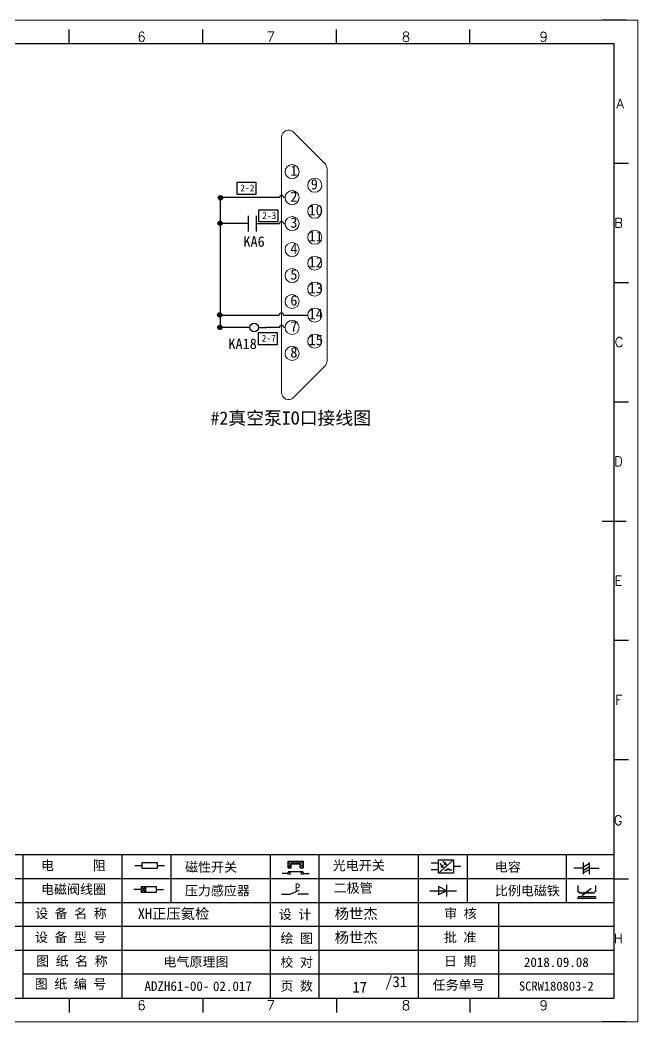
# Model space of a CAD drawing. Header units: millimetres. Extents: x 15130 to 37766, y 5931 to 11073.
# Drawn here: x 23516.4 to 23659.2, y 9420.4 to 9652 of the extents above; entities that cross this region are included whole.
import ezdxf
from ezdxf.enums import TextEntityAlignment as Align

# ---------------------------------------------------------------- set-up
doc = ezdxf.new("R2010")
doc.units = ezdxf.units.MM
doc.layers.add('AE_BOR', color=1, linetype='Continuous')
doc.styles.get("Standard").update_dxf_attribs({"font": ''})
doc.styles.add('WD', font='romans.shx', dxfattribs={"bigfont": 'gbcbig.shx'})
doc.styles.add('样式 2', font='')
doc.styles.add('汉字', font='')
doc.styles.get('Standard').set_extended_font_data('SimSun')
doc.styles.get('样式 2').set_extended_font_data('NSimSun')
doc.styles.get('汉字').set_extended_font_data('新宋体')

# ---------------------------------------------------------------- blocks, each defined once
blk = doc.blocks.new('磁性开关')
at = {"linetype": 'ByBlock'}
h = blk.add_hatch(dxfattribs=at)
h.set_pattern_fill('ANSI31', color=256, scale=0.1, style=0)
h.paths.add_polyline_path([(-1910.88, -776.69), (-1910.88, -775.29), (-1907.69, -775.29), (-1907.69, -776.69), (-1908.31, -776.69), (-1908.31, -775.79), (-1910.25, -775.79), (-1910.25, -776.69)])
for p, q in [((-1910.88, -776.69), (-1910.88, -775.29)), ((-1910.88, -775.29), (-1907.69, -775.29)), ((-1910.88, -776.69), (-1910.25, -776.69)), ((-1910.25, -776.69), (-1910.25, -775.79)), ((-1910.25, -775.79), (-1908.31, -775.79)), ((-1908.31, -776.69), (-1908.31, -775.79)), ((-1908.31, -776.69), (-1907.69, -776.69)), ((-1907.69, -775.29), (-1907.69, -776.69)), ((-1910.91, -777.81), (-1912.09, -777.81)), ((-1910.88, -777.39), (-1907.69, -777.39)), ((-1907.66, -777.81), (-1906.48, -777.81))]:
    blk.add_line(p, q, dxfattribs=at)
for centre in [(-1910.68, -777.81), (-1907.88, -777.81)]:
    blk.add_circle(centre, 0.225, dxfattribs=at)
blk = doc.blocks.new('光电开关')
at = {"linetype": 'ByBlock'}
h = blk.add_hatch(dxfattribs=at)
h.set_pattern_fill('ANSI31', color=256, scale=0.01, style=0)
h.set_pattern_definition([(45, (0.172267, 0), (-0.0224506403, 0.0224506403), [])])
h.paths.add_polyline_path([(-1882.44, -776.34), (-1882.5, -775.91), (-1882.68, -776.07)])
h.paths.add_polyline_path([(-1882.86, -776.23), (-1882.44, -776.34), (-1882.68, -776.07)])
h.paths.add_polyline_path([(-1883.05, -776.88), (-1883.11, -776.45), (-1883.29, -776.61)])
h.paths.add_polyline_path([(-1883.47, -776.77), (-1883.05, -776.88), (-1883.29, -776.61)])
for p, q in [((-1884.01, -775.96), (-1885.56, -775.96)), ((-1880.91, -775.3), (-1884.01, -778.05)), ((-1883.75, -776.09), (-1883.05, -776.88)), ((-1883.11, -776.45), (-1883.47, -776.77)), ((-1883.05, -776.88), (-1883.47, -776.77)), ((-1883.14, -775.55), (-1882.44, -776.34)), ((-1883.05, -776.88), (-1883.11, -776.45)), ((-1882.5, -775.91), (-1882.86, -776.23)), ((-1882.44, -776.34), (-1882.86, -776.23)), ((-1882.44, -776.34), (-1882.5, -775.91)), ((-1879.37, -776.67), (-1880.91, -776.67)), ((-1884.01, -777.39), (-1885.56, -777.39)), ((-1882.78, -777.47), (-1882.23, -777.47)), ((-1882.23, -777.47), (-1882.23, -777.14)), ((-1882.23, -777.14), (-1881.78, -777.14)), ((-1881.78, -777.47), (-1881.78, -777.14)), ((-1881.23, -777.47), (-1881.78, -777.47))]:
    blk.add_line(p, q, dxfattribs=at)
blk.add_lwpolyline([(-1884.01, -775.3), (-1880.91, -775.3), (-1880.91, -778.05), (-1884.01, -778.05)], close=True, dxfattribs=at)
blk = doc.blocks.new('电磁阀线圈')
at = {"linetype": 'ByBlock'}
for p, q in [((-1854.61, -796.54), (-1856.17, -796.54)), ((-1854.61, -795.92), (-1853.75, -797.16)), ((-1853.75, -795.92), (-1854.61, -797.16)), ((-1853.75, -795.92), (-1853.75, -797.16)), ((-1851.53, -796.54), (-1849.97, -796.54))]:
    blk.add_line(p, q, dxfattribs=at)
blk.add_lwpolyline([(-1854.61, -795.92), (-1851.53, -795.92), (-1851.53, -797.16), (-1854.61, -797.16)], close=True, dxfattribs=at)
blk = doc.blocks.new('压力感应器')
at = {"linetype": 'ByBlock'}
for p, q in [((-1815.59, -777.73), (-1813.71, -776.93)), ((-1817.44, -777.73), (-1815.59, -777.73)), ((-1811.78, -777.73), (-1814.05, -777.73))]:
    blk.add_line(p, q, dxfattribs=at)
at = {"linetype": 'ByBlock', "insert": (-1814.65, -775.48), "char_height": 1.68, "width": 1.2242, "attachment_point": 1}
blk.add_mtext('{\\fNSimSun|b0|i0|c134|p49;P}', dxfattribs=at)
blk = doc.blocks.new('二极管')
at = {"linetype": 'ByBlock'}
for p, q in [((-1787.52, -776.77), (-1781.92, -776.77)), ((-1783.97, -776.77), (-1785.69, -775.9)), ((-1785.69, -775.9), (-1785.69, -777.65)), ((-1783.97, -776.77), (-1785.69, -777.65)), ((-1783.97, -777.99), (-1783.97, -775.56))]:
    blk.add_line(p, q, dxfattribs=at)
blk = doc.blocks.new('电容')
at = {"linetype": 'ByBlock'}
for p, q in [((-1756.08, -782.99), (-1756.08, -780.56)), ((-1754.86, -780.79), (-1756.08, -781.55)), ((-1754.86, -782.99), (-1754.86, -780.56)), ((-1756.08, -781.77), (-1758.13, -781.77)), ((-1754.86, -781.44), (-1756.08, -782.2)), ((-1754.86, -781.99), (-1756.08, -782.75)), ((-1754.86, -781.77), (-1752.81, -781.77))]:
    blk.add_line(p, q, dxfattribs=at)
blk = doc.blocks.new('比例电磁阀')
at = {"linetype": 'ByBlock'}
for p, q in [((-1757.26, -775.38), (-1757.26, -776.71)), ((-1757.26, -776.71), (-1757.05, -776.71)), ((-1754.5, -775.98), (-1756.35, -777.44)), ((-1753.58, -776.71), (-1753.8, -776.71)), ((-1753.58, -775.38), (-1753.58, -776.71)), ((-1753.6, -777.73), (-1757.25, -777.73)), ((-1757.25, -778.13), (-1757.25, -777.73)), ((-1753.6, -778.13), (-1757.25, -778.13)), ((-1756.35, -777.44), (-1756.25, -777.25)), ((-1756.35, -777.44), (-1756.15, -777.38)), ((-1756.15, -777.38), (-1756.25, -777.25)), ((-1753.6, -777.73), (-1753.6, -778.13))]:
    blk.add_line(p, q, dxfattribs=at)
for centre in [(-1756.78, -776.71), (-1756.24, -776.71), (-1755.7, -776.71), (-1755.15, -776.71), (-1754.61, -776.71), (-1754.07, -776.71)]:
    blk.add_arc(centre, 0.271, 180, 0, dxfattribs=at)
blk = doc.blocks.new('电阻')
at = {"linetype": 'ByBlock'}
for p, q in [((-3.09, 0), (-1.57, 0)), ((1.57, 0), (3.09, 0))]:
    blk.add_line(p, q, dxfattribs=at)
blk.add_lwpolyline([(-1.57, 0.63), (1.57, 0.63), (1.57, -0.63), (-1.57, -0.63)], close=True, dxfattribs=at)
blk = doc.blocks.new('电控横A4')
for p, q in [((292, -5), (5, -5)), ((292, -205), (292, -5)), ((10.03, -205), (289.53, -205)), ((130.8, -205), (190.75, -205)), ((190.75, -205), (259.54, -205))]:
    blk.add_line(p, q)
at = {"linetype": 'ByBlock'}
for p, q in [((292, -175), (5, -175)), ((292, -180), (5, -180)), ((292, -185), (5, -185)), ((292, -190), (5, -190)), ((292, -195), (5, -195)), ((292, -200), (168.03, -200))]:
    blk.add_line(p, q, dxfattribs=at)
at = {"color": 0, "lineweight": -2}
for p, q in [((168.03, -175), (168.03, -204.92)), ((188.84, -175), (188.84, -185)), ((199.08, -175), (199.08, -185)), ((219.89, -175), (219.89, -185)), ((230.12, -175), (230.12, -185)), ((250.93, -175), (250.93, -185)), ((261.17, -175), (261.17, -185)), ((281.98, -175), (281.98, -185)), ((188.84, -185), (188.84, -204.92)), ((219.89, -185), (219.89, -205)), ((230.12, -185), (230.12, -205)), ((250.93, -185), (250.93, -205)), ((267.79, -185), (267.79, -205))]:
    blk.add_line(p, q, dxfattribs=at)
at = {"color": 0, "ltscale": 2}
for p, q in [((292, -205), (292, -183.55)), ((259.54, -205), (289.53, -205)), ((259.54, -205), (292, -205))]:
    blk.add_line(p, q, dxfattribs=at)
at = {"layer": 'AE_BOR', "color": 1, "lineweight": 15}
for p, q in [((0, 0), (297, 0)), ((297, 0), (297, -210)), ((297, -210), (0, -210))]:
    blk.add_line(p, q, dxfattribs=at)
at = {"layer": 'AE_BOR'}
for p, q in [((177.78, -5), (177.78, -2)), ((205.78, -5), (205.78, -2)), ((233.78, -5), (233.78, -2)), ((261.78, -5), (261.78, -2)), ((292, -30), (295, -30)), ((292, -55), (295, -55)), ((292, -80), (295, -80)), ((292, -130), (295, -130)), ((292, -155), (295, -155)), ((292, -180), (295, -180)), ((177.78, -205), (177.78, -208)), ((205.78, -205), (205.78, -208)), ((233.78, -205), (233.78, -208)), ((261.78, -205), (261.78, -208))]:
    blk.add_line(p, q, dxfattribs=at)
at = {"layer": 'AE_BOR', "lineweight": 30}
for p, q in [((294.53, 0), (289.53, 0)), ((294.53, -210), (289.53, -210))]:
    blk.add_line(p, q, dxfattribs=at)
at = {"layer": 'AE_BOR', "color": 2, "lineweight": 30}
blk.add_line((289.5, -105), (294.5, -105), dxfattribs=at)
at = {"linetype": 'ByBlock'}
for name, p in [('磁性开关', (2134.53, 598.96)), ('光电开关', (2139.22, 599.27)), ('电容', (2041.69, 603.98)), ('电磁阀线圈', (2047.53, 614.3)), ('压力感应器', (2039.72, 594.52)), ('二极管', (2040.91, 594.27)), ('比例电磁阀', (2041.69, 593.98))]:
    blk.add_blockref(name, p, dxfattribs=at)
blk.add_blockref('电阻', (194.66, -177.22))
at = {"char_height": 2, "attachment_point": 1, "style": '汉字'}
for s, insert in [('{\\fKaiTi_GB2312|b0|i0|c134|p49;电      阻}', (171.86, -176.19)), ('{\\fKaiTi_GB2312|b0|i0|c134|p49;磁性开关}', (202.07, -176.53)), ('{\\fKaiTi_GB2312|b0|i0|c134|p49;光电开关}', (233.02, -176.19)), ('{\\fKaiTi_GB2312|b0|i0|c134|p49;电容}', (267, -176.48)), ('{\\fKaiTi_GB2312|b0|i0|c134|p49;电磁阀线圈}', (171.86, -181.19)), ('{\\fKaiTi_GB2312|b0|i0|c134|p49;压力感应器}', (202.02, -181.47)), ('{\\fKaiTi_GB2312|b0|i0|c134|p49;二极管}', (233.2, -180.91)), ('{\\fKaiTi_GB2312|b0|i0|c134|p49;比例电磁铁}', (267, -181.48)), ('{\\fKaiTi_GB2312|b0|i0|c134|p0;设 备 名 称}', (170.65, -186.24)), ('{\\fKaiTi_GB2312|b0|i0|c134|p0;设 计}', (221.72, -186.46)), ('{\\fKaiTi_GB2312|b0|i0|c134|p0;审 核}', (256.39, -186.25)), ('{\\fKaiTi_GB2312|b0|i0|c134|p0;设 备 型 号}', (170.58, -191.24)), ('{\\fKaiTi_GB2312|b0|i0|c134|p0;批 准}', (256.32, -191.25)), ('{\\fKaiTi_GB2312|b0|i0|c134|p0;绘 图}', (222.05, -191.46)), ('{\\fKaiTi_GB2312|b0|i0|c134|p0;图 纸 名 称}', (170.86, -196.24)), ('{\\fKaiTi_GB2312|b0|i0|c134|p0;校 对}', (222.05, -196.46)), ('{\\fKaiTi_GB2312|b0|i0|c134|p0;日 期}', (256.32, -196.25)), ('{\\fKaiTi_GB2312|b0|i0|c134|p0;图 纸 编 号}', (170.57, -201.03)), ('{\\fKaiTi_GB2312|b0|i0|c134|p0;页 数}', (222.05, -201.46)), ('{\\fKaiTi_GB2312|b0|i0|c134|p0;任务单号}', (253.94, -201.25))]:
    blk.add_mtext(s, dxfattribs=dict(at, insert=insert))
for s, insert, char_height, width, attachment_point in [('{\\fKaiTi_GB2312|b0|i0|c134|p49;XH正压氦检}', (192.15, -186.2), 2.2, 26.5767, 1), ('{\\fKaiTi_GB2312|b0|i0|c134|p49;杨世杰}', (233.43, -186.2), 2.2, 15.3175, 1), ('{\\fKaiTi_GB2312|b0|i0|c134|p49;杨世杰}', (233.43, -191.2), 2.2, 15.3175, 1), ('{\\fKaiTi_GB2312|b0|i0|c134|p49;2018.09.08}', (279.89, -197.5), 2, 24.2172, 5), ('{\\fKaiTi_GB2312|b0|i0|c134|p49;SCRW180803-2}', (279.89, -202.5), 1.92, 24.2172, 5)]:
    blk.add_mtext(s, dxfattribs=dict(insert=insert, char_height=char_height, width=width, attachment_point=attachment_point))
at = {"color": 0, "lineweight": -2, "insert": (200.36, -202.5), "char_height": 2, "width": 31.0482, "attachment_point": 5}
blk.add_mtext('{\\C256;ADZH61-00-}', dxfattribs=at)
at = {"color": 0, "linetype": 'ByBlock', "lineweight": -2, "insert": (242.64, -201.84), "char_height": 4.2689, "width": 20.8102, "attachment_point": 5}
blk.add_mtext('  {\\H0.53119x; /31}', dxfattribs=at)
at = {"layer": 'AE_BOR', "style": 'WD'}
for s, p in [('6', (192.94, -4.5)), ('7', (220.04, -4.5)), ('8', (248.37, -4.5)), ('9', (277.23, -4.5)), ('6', (192.94, -207.5)), ('7', (220.04, -207.5)), ('8', (248.37, -207.5)), ('9', (277.23, -207.5))]:
    blk.add_text(s, height=2, dxfattribs=at).set_placement(p, align=Align.CENTER)
for s, p in [('A', (294.03, -17.5)), ('B', (293.84, -42.5)), ('C', (293.93, -67.5)), ('D', (293.84, -92.5)), ('E', (293.74, -117.5)), ('F', (293.74, -142.5)), ('F', (293.74, -142.5)), ('G', (293.74, -167.72)), ('H', (293.84, -192.5))]:
    blk.add_text(s, height=2, dxfattribs=at).set_placement(p, align=Align.MIDDLE_RIGHT)
blk = doc.blocks.new('常开触点')
at = {"linetype": 'ByBlock'}
for p, q in [((-1853.82, -782.99), (-1853.82, -780.56)), ((-1852.6, -782.99), (-1852.6, -780.56)), ((-1853.82, -781.77), (-1855.88, -781.77)), ((-1852.6, -781.77), (-1850.55, -781.77))]:
    blk.add_line(p, q, dxfattribs=at)
blk = doc.blocks.new('中间继电器')
at = {"linetype": 'ByBlock'}
for p, q in [((-1880.72, -791.92), (-1882.54, -791.92)), ((-1878.74, -791.92), (-1876.92, -791.92))]:
    blk.add_line(p, q, dxfattribs=at)
blk.add_circle((-1879.73, -791.92), 0.992, dxfattribs=at)

msp = doc.modelspace()

# ---------------------------------------------------------------- hatches: boundary and pattern name
at = {"lineweight": -2}
h = msp.add_hatch(color=0, dxfattribs=at)
edge = h.paths.add_edge_path()
edge.add_arc((23562.683, 9610.874), 0.5, 0, 360)
h = msp.add_hatch(color=0, dxfattribs=at)
edge = h.paths.add_edge_path()
edge.add_arc((23562.593, 9604.985), 0.5, 0, 360)
h = msp.add_hatch(color=0, dxfattribs=at)
edge = h.paths.add_edge_path()
edge.add_arc((23562.527, 9583.819), 0.5, 0, 360)
h = msp.add_hatch(color=0, dxfattribs=at)
edge = h.paths.add_edge_path()
edge.add_arc((23562.54, 9580.924), 0.5, 0, 360)

# ---------------------------------------------------------------- linework, layer by layer
at = {"lineweight": 0}
for p, q in [((23576.788, 9624.91), (23576.788, 9565.857)), ((23579.519, 9626.041), (23586.842, 9618.724)), ((23587.311, 9617.592), (23587.311, 9573.175)), ((23579.519, 9564.726), (23586.842, 9572.043))]:
    msp.add_line(p, q, dxfattribs=at)
for p, q in [((23576.288, 9610.91), (23562.572, 9610.91)), ((23562.572, 9610.91), (23562.572, 9580.91)), ((23577.607, 9610.91), (23577.288, 9610.91)), ((23566.093, 9604.91), (23562.572, 9604.91)), ((23574.086, 9604.91), (23576.288, 9604.91)), ((23577.288, 9604.91), (23577.607, 9604.91)), ((23562.572, 9583.766), (23576.256, 9583.766)), ((23577.256, 9583.766), (23582.829, 9583.766)), ((23567.654, 9580.91), (23562.572, 9580.91)), ((23576.288, 9580.91), (23573.283, 9580.91)), ((23577.607, 9580.91), (23577.288, 9580.91))]:
    msp.add_line(p, q)
at = {"color": 1}
for points in [[(23566.518, 9614.451), (23570.84, 9614.451), (23570.84, 9611.672), (23566.518, 9611.672)], [(23571.577, 9608.084), (23575.899, 9608.084), (23575.899, 9605.305), (23571.577, 9605.305)], [(23571.453, 9579.712), (23575.775, 9579.712), (23575.775, 9576.933), (23571.453, 9576.933)]]:
    msp.add_lwpolyline(points, close=True, dxfattribs=at)
at = {"lineweight": 0}
for centre in [(23579.233, 9616.91), (23584.455, 9613.766), (23579.233, 9610.91), (23584.455, 9607.766), (23579.233, 9604.91), (23584.455, 9601.766), (23579.233, 9598.91), (23584.455, 9595.766), (23579.233, 9592.91), (23584.455, 9589.766), (23579.233, 9586.91), (23584.455, 9583.766), (23579.233, 9580.91), (23584.455, 9577.766), (23579.233, 9574.91)]:
    msp.add_circle(centre, 1.626, dxfattribs=at)
at = {"color": 0, "lineweight": -2}
for centre in [(23562.683, 9610.874), (23562.593, 9604.985), (23562.527, 9583.819), (23562.54, 9580.924)]:
    msp.add_circle(centre, 0.5, dxfattribs=at)
at = {"lineweight": 0}
for centre, start, end in [((23578.388, 9624.91), 45.01896, 180), ((23585.711, 9617.592), 0, 45.01896), ((23585.711, 9573.175), 314.98104, 0), ((23578.388, 9565.857), 180, 314.98104)]:
    msp.add_arc(centre, 1.6, start, end, dxfattribs=at)
for centre in [(23576.788, 9610.91), (23576.788, 9604.91), (23576.756, 9583.766), (23576.788, 9580.91)]:
    msp.add_arc(centre, 0.5, 0, 180)

# ---------------------------------------------------------------- block references
at = {"xscale": 1.1025, "yscale": 1.1025, "zscale": 1.1025}
msp.add_blockref('电控横A4', (23331.716, 9651.951), dxfattribs=at)
at = {"linetype": 'ByBlock', "xscale": 1.5, "yscale": 1.5, "zscale": 1.5}
msp.add_blockref('常开触点', (26349.907, 10777.571), dxfattribs=at)
at = {"linetype": 'ByBlock', "rotation": 180}
msp.add_blockref('中间继电器', (21690.73, 8788.989), dxfattribs=at)

# ---------------------------------------------------------------- texts
at = {"char_height": 2.4, "width": 4.44662, "attachment_point": 1}
for s, insert in [('{\\fSimSun|b0|i0|c134|p2;1}', (23578.826, 9618.354)), ('9', (23583.549, 9615.211)), ('{2}', (23578.826, 9612.354)), ('10', (23583.049, 9609.211)), ('{3}', (23578.826, 9606.354)), ('11', (23583.049, 9603.211)), ('{4}', (23578.826, 9600.354)), ('12', (23583.049, 9597.211)), ('{5}', (23578.826, 9594.354)), ('13', (23583.049, 9591.211)), ('{6}', (23578.826, 9588.354)), ('14', (23583.049, 9585.211)), ('{7}', (23578.826, 9582.354)), ('15', (23583.049, 9579.211)), ('{8}', (23578.826, 9576.354))]:
    msp.add_mtext(s, dxfattribs=dict(at, insert=insert))
at = {"char_height": 1.6, "width": 9.21983, "attachment_point": 1, "style": '样式 2'}
for s, insert in [('2-2', (23567.26, 9613.936)), ('2-3', (23572.319, 9607.569)), ('2-7', (23572.195, 9579.197))]:
    msp.add_mtext(s, dxfattribs=dict(at, insert=insert))
at = {"color": 7, "width": 47.92444, "attachment_point": 1}
for s, insert, char_height in [('KA6', (23567.969, 9601.984), 2.4192), ('KA18', (23564.505, 9578.351), 2.4192), ('#2真空泵IO口接线图', (23560.372, 9561.499), 3.024)]:
    msp.add_mtext(s, dxfattribs=dict(at, insert=insert, char_height=char_height))
at = {"color": 0, "lineweight": -2, "char_height": 2.205}
for s, insert, width, attachment_point in [('电气原理图', (23557.024, 9434.207), 34.2306, 5), ('02.017', (23560.939, 9429.781), 5.72397, 1)]:
    msp.add_mtext(s, dxfattribs=dict(at, insert=insert, width=width, attachment_point=attachment_point))
at = {"color": 0, "linetype": 'ByBlock', "lineweight": -2, "insert": (23594.839, 9428.458), "char_height": 2.5, "width": 5.1278, "attachment_point": 5}
msp.add_mtext('17', dxfattribs=at)

doc.saveas('drawing.dxf')
